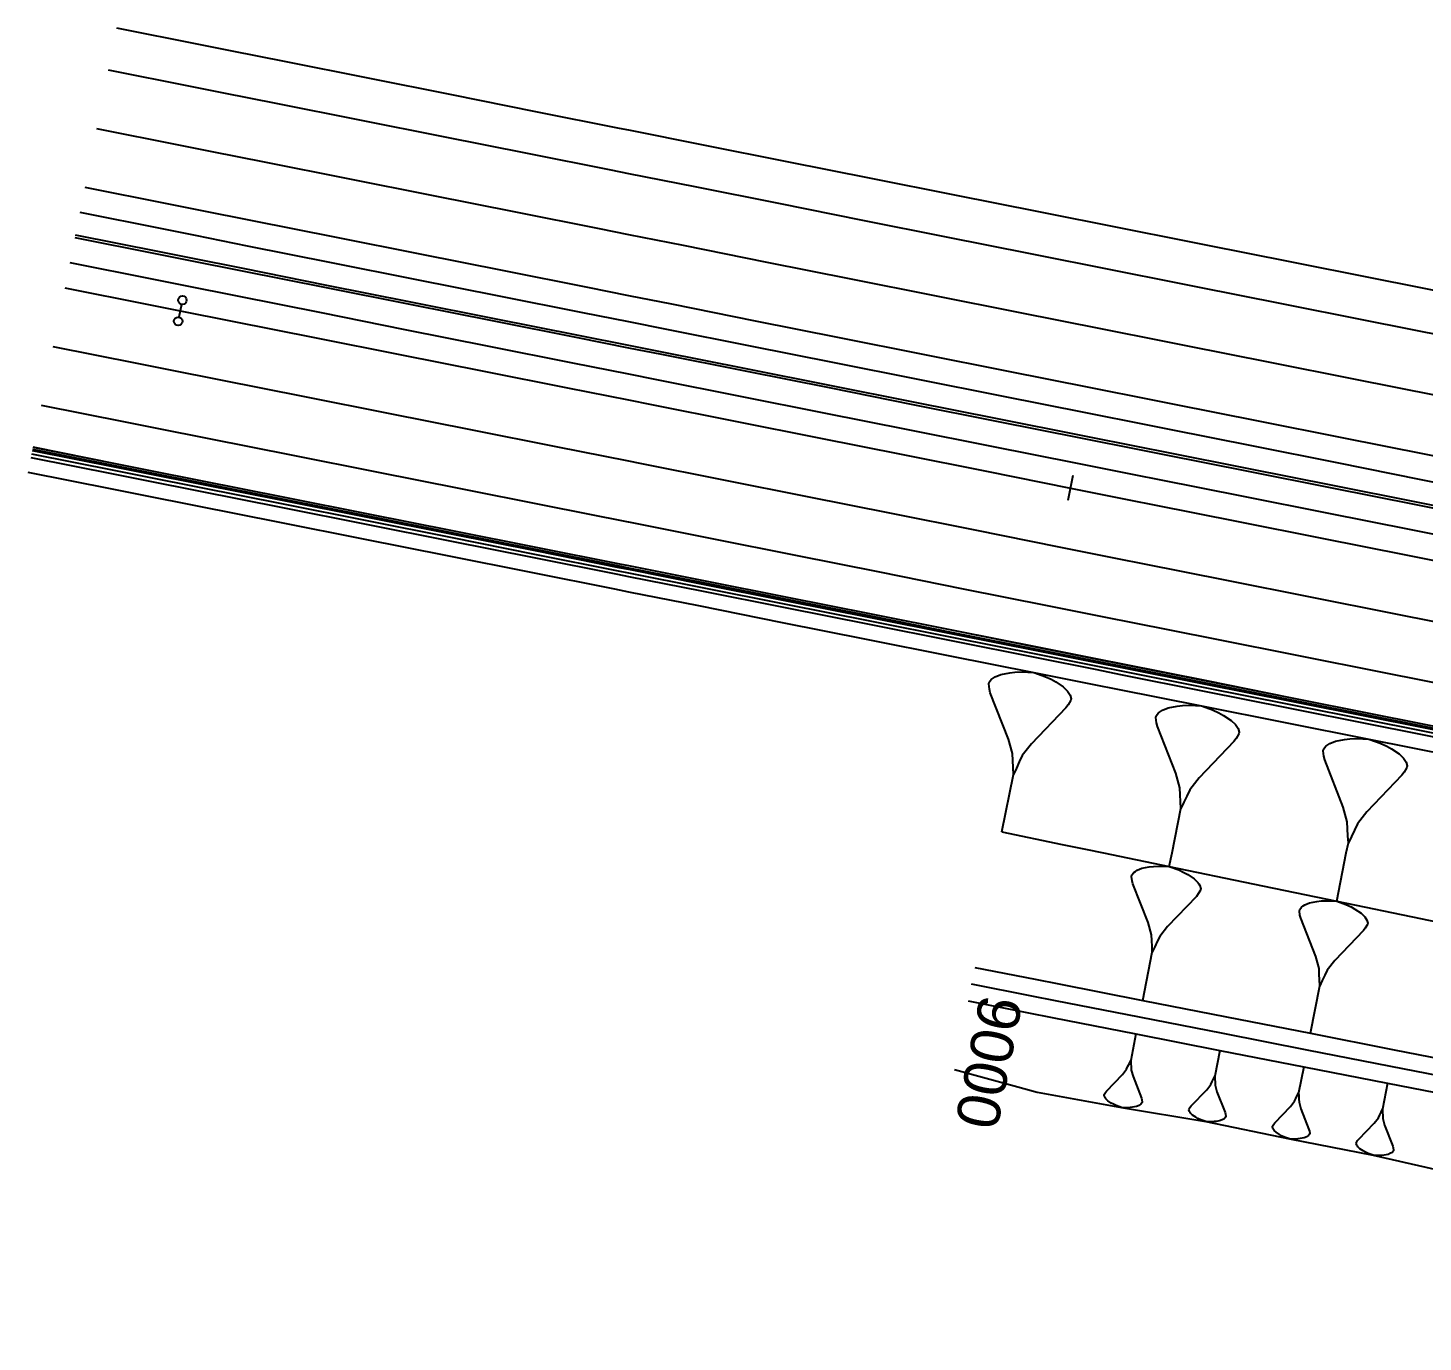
# Model space of a CAD drawing. Extents: x 389565 to 391267, y 804651 to 804848.
# Drawn here: x 389564.9 to 389646.5, y 804771.4 to 804848.3 of the extents above; entities that cross this region are included whole.
import ezdxf
from ezdxf.enums import TextEntityAlignment as Align

# ---------------------------------------------------------------- set-up
doc = ezdxf.new("R2010")
doc.units = 0
doc.layers.get('0').update_dxf_attribs({"linetype": 'CONTINUOUS'})
doc.styles.add('ARIAL', font='ARIAL.FON')

msp = doc.modelspace()

# ---------------------------------------------------------------- linework, layer by layer
at = {"color": 1}
msp.add_line((389573.8531, 804832.0958), (389573.7047, 804831.3507), dxfattribs=at)
at = {"color": 3}
msp.add_line((389626.0073, 804822.0881), (389625.7144, 804820.617), dxfattribs=at)
at = {"color": 7}
for p, q in [((389621.0775, 804809.8887), (389621.0967, 804809.985)), ((389621.0967, 804809.985), (389621.2312, 804810.1582)), ((389621.2312, 804810.1582), (389621.3466, 804810.2353)), ((389621.3466, 804810.2353), (389621.4619, 804810.3123)), ((389621.4619, 804810.3123), (389621.7889, 804810.4473)), ((389621.7889, 804810.4473), (389622.3083, 804810.5439)), ((389622.3083, 804810.5439), (389622.6161, 804810.5827)), ((389622.6161, 804810.5827), (389623.0201, 804810.6022)), ((389623.0201, 804810.6022), (389623.7127, 804810.5643)), ((389623.7127, 804810.5643), (389624.367, 804810.334)), ((389624.367, 804810.334), (389624.7327, 804810.1612)), ((389624.7327, 804810.1612), (389625.0022, 804810.0075)), ((389625.0022, 804810.0075), (389625.4449, 804809.7193)), ((389621.1163, 804809.581), (389621.0775, 804809.8887)), ((389621.1742, 804809.3694), (389621.1163, 804809.581)), ((389622.2346, 804806.6576), (389621.1742, 804809.3694)), ((389625.4449, 804809.7193), (389625.6952, 804809.4694)), ((389625.6952, 804809.4694), (389625.7723, 804809.354)), ((389625.7723, 804809.354), (389625.8493, 804809.2386)), ((389625.8493, 804809.2386), (389625.9072, 804809.0271)), ((389625.5999, 804808.4881), (389623.5815, 804806.3894)), ((389625.7344, 804808.6614), (389625.5999, 804808.4881)), ((389625.8881, 804808.9309), (389625.7344, 804808.6614)), ((389625.9072, 804809.0271), (389625.8881, 804808.9309)), ((389631.1341, 804808.2796), (389631.2504, 804808.3573)), ((389631.2504, 804808.3573), (389631.5801, 804808.4934)), ((389631.5801, 804808.4934), (389632.1039, 804808.5909)), ((389632.1039, 804808.5909), (389632.4143, 804808.6299)), ((389632.4143, 804808.6299), (389632.8217, 804808.6497)), ((389632.8217, 804808.6497), (389633.5202, 804808.6115)), ((389633.5202, 804808.6115), (389634.18, 804808.3792)), ((389634.18, 804808.3792), (389634.5488, 804808.2049)), ((389630.8628, 804807.9302), (389630.8821, 804808.0272)), ((389630.9018, 804807.6198), (389630.8628, 804807.9302)), ((389630.8821, 804808.0272), (389631.0178, 804808.2019)), ((389630.9602, 804807.4064), (389630.9018, 804807.6198)), ((389631.0178, 804808.2019), (389631.1341, 804808.2796)), ((389634.5488, 804808.2049), (389634.8205, 804808.0499)), ((389634.8205, 804808.0499), (389635.267, 804807.7593)), ((389635.267, 804807.7593), (389635.5194, 804807.5073)), ((389635.5194, 804807.5073), (389635.5971, 804807.3909)), ((389632.0296, 804804.6718), (389630.9602, 804807.4064)), ((389635.5589, 804806.6925), (389635.4232, 804806.5177)), ((389635.7139, 804806.9642), (389635.5589, 804806.6925)), ((389635.5971, 804807.3909), (389635.6748, 804807.2746)), ((389635.6748, 804807.2746), (389635.7332, 804807.0612)), ((389635.7332, 804807.0612), (389635.7139, 804806.9642)), ((389642.2133, 804806.6772), (389642.6238, 804806.6971)), ((389642.6238, 804806.6971), (389643.3276, 804806.6586)), ((389622.4662, 804805.8113), (389622.2346, 804806.6576)), ((389623.5815, 804806.3894), (389623.0434, 804805.6963)), ((389635.4232, 804806.5177), (389633.3879, 804804.4013)), ((389640.65, 804805.9721), (389640.6695, 804806.0699)), ((389640.6894, 804805.6594), (389640.65, 804805.9721)), ((389640.6695, 804806.0699), (389640.8062, 804806.2459)), ((389640.8062, 804806.2459), (389640.9234, 804806.3242)), ((389640.9234, 804806.3242), (389641.0406, 804806.4025)), ((389641.0406, 804806.4025), (389641.3728, 804806.5396)), ((389641.3728, 804806.5396), (389641.9006, 804806.6378)), ((389641.9006, 804806.6378), (389642.2133, 804806.6772)), ((389643.3276, 804806.6586), (389643.9925, 804806.4245)), ((389643.9925, 804806.4245), (389644.364, 804806.2489)), ((389644.364, 804806.2489), (389644.6379, 804806.0928)), ((389644.6379, 804806.0928), (389645.0877, 804805.7999)), ((389622.4857, 804805.4072), (389622.4662, 804805.8113)), ((389622.5053, 804805.0032), (389622.4857, 804805.4072)), ((389622.8706, 804805.3306), (389622.6978, 804804.9649)), ((389623.0434, 804805.6963), (389622.8706, 804805.3306)), ((389640.7482, 804805.4444), (389640.6894, 804805.6594)), ((389641.8257, 804802.6889), (389640.7482, 804805.4444)), ((389645.0877, 804805.7999), (389645.3421, 804805.546)), ((389645.3421, 804805.546), (389645.4204, 804805.4288)), ((389645.4204, 804805.4288), (389645.4987, 804805.3115)), ((389645.4987, 804805.3115), (389645.5575, 804805.0966)), ((389645.5575, 804805.0966), (389645.538, 804804.9988)), ((389621.8544, 804801.2318), (389622.5249, 804804.5992)), ((389622.5249, 804804.5992), (389622.5053, 804805.0032)), ((389622.6978, 804804.9649), (389622.5249, 804804.5992)), ((389632.2631, 804803.8183), (389632.0296, 804804.6718)), ((389633.3879, 804804.4013), (389632.8453, 804803.7024)), ((389645.2452, 804804.5489), (389643.1943, 804802.4164)), ((389645.3819, 804804.725), (389645.2452, 804804.5489)), ((389645.538, 804804.9988), (389645.3819, 804804.725)), ((389632.2829, 804803.4109), (389632.2631, 804803.8183)), ((389632.8453, 804803.7024), (389632.671, 804803.3336)), ((389632.3026, 804803.0035), (389632.2829, 804803.4109)), ((389632.3224, 804802.5961), (389632.3026, 804803.0035)), ((389632.4967, 804802.9649), (389632.3224, 804802.5961)), ((389632.671, 804803.3336), (389632.4967, 804802.9649)), ((389642.061, 804801.829), (389641.8257, 804802.6889)), ((389631.8054, 804800), (389632.3224, 804802.5961)), ((389642.0809, 804801.4185), (389642.061, 804801.829)), ((389643.1943, 804802.4164), (389642.6476, 804801.7122)), ((389642.1008, 804801.008), (389642.0809, 804801.4185)), ((389642.1207, 804800.5974), (389642.1008, 804801.008)), ((389642.2963, 804800.969), (389642.1207, 804800.5974)), ((389642.472, 804801.3406), (389642.2963, 804800.969)), ((389642.6476, 804801.7122), (389642.472, 804801.3406)), ((389642.0017, 804800), (389642.1207, 804800.5974)), ((389631.6462, 804799.2003), (389631.8054, 804800)), ((389641.4394, 804797.1758), (389642.0017, 804800)), ((389629.4364, 804798.6338), (389629.4525, 804798.7145)), ((389629.4689, 804798.3757), (389629.4364, 804798.6338)), ((389629.4525, 804798.7145), (389629.5653, 804798.8598)), ((389629.5653, 804798.8598), (389629.662, 804798.9244)), ((389629.662, 804798.9244), (389629.7588, 804798.989)), ((389629.7588, 804798.989), (389630.033, 804799.1022)), ((389630.033, 804799.1022), (389630.4685, 804799.1832)), ((389630.4685, 804799.1832), (389630.7266, 804799.2157)), ((389630.7266, 804799.2157), (389631.0654, 804799.2321)), ((389631.0654, 804799.2321), (389631.6462, 804799.2003)), ((389631.6462, 804799.2003), (389632.1949, 804799.0072)), ((389632.1949, 804799.0072), (389632.5015, 804798.8622)), ((389632.5015, 804798.8622), (389632.7275, 804798.7334)), ((389632.7275, 804798.7334), (389633.0988, 804798.4917)), ((389629.5175, 804798.1983), (389629.4689, 804798.3757)), ((389630.4067, 804795.9242), (389629.5175, 804798.1983)), ((389633.0988, 804798.4917), (389633.3087, 804798.2821)), ((389633.3087, 804798.2821), (389633.3733, 804798.1854)), ((389633.4704, 804797.8305), (389633.3415, 804797.6046)), ((389633.3733, 804798.1854), (389633.4379, 804798.0886)), ((389633.4379, 804798.0886), (389633.4864, 804797.9112)), ((389633.4864, 804797.9112), (389633.4704, 804797.8305)), ((389633.2287, 804797.4593), (389631.5362, 804795.6993)), ((389633.3415, 804797.6046), (389633.2287, 804797.4593)), ((389639.3847, 804796.8396), (389639.4802, 804796.9034)), ((389639.4802, 804796.9034), (389639.5758, 804796.9672)), ((389639.5758, 804796.9672), (389639.8465, 804797.0789)), ((389639.8465, 804797.0789), (389640.2765, 804797.1589)), ((389640.2765, 804797.1589), (389640.5314, 804797.191)), ((389640.5314, 804797.191), (389640.8659, 804797.2072)), ((389640.8659, 804797.2072), (389641.4394, 804797.1758)), ((389641.4394, 804797.1758), (389641.9812, 804796.9851)), ((389641.9812, 804796.9851), (389642.284, 804796.842)), ((389639.2575, 804796.6165), (389639.2733, 804796.6961)), ((389639.2895, 804796.3616), (389639.2575, 804796.6165)), ((389639.2733, 804796.6961), (389639.3847, 804796.8396)), ((389639.3375, 804796.1864), (389639.2895, 804796.3616)), ((389640.2155, 804793.941), (389639.3375, 804796.1864)), ((389642.284, 804796.842), (389642.5071, 804796.7148)), ((389642.5071, 804796.7148), (389642.8737, 804796.4761)), ((389642.8737, 804796.4761), (389643.0809, 804796.2692)), ((389643.0809, 804796.2692), (389643.1447, 804796.1737)), ((389643.1447, 804796.1737), (389643.2085, 804796.0782)), ((389643.2085, 804796.0782), (389643.2565, 804795.903)), ((389630.6009, 804795.2146), (389630.4067, 804795.9242)), ((389631.5362, 804795.6993), (389631.085, 804795.1182)), ((389643.002, 804795.4567), (389641.3308, 804793.719)), ((389643.1134, 804795.6002), (389643.002, 804795.4567)), ((389643.2406, 804795.8233), (389643.1134, 804795.6002)), ((389643.2565, 804795.903), (389643.2406, 804795.8233)), ((389630.6173, 804794.8758), (389630.6009, 804795.2146)), ((389630.6337, 804794.537), (389630.6173, 804794.8758)), ((389630.6502, 804794.1982), (389630.6337, 804794.537)), ((389630.7951, 804794.5049), (389630.6502, 804794.1982)), ((389630.94, 804794.8115), (389630.7951, 804794.5049)), ((389631.085, 804795.1182), (389630.94, 804794.8115)), ((389630.0879, 804791.3744), (389630.6502, 804794.1982)), ((389640.4073, 804793.2403), (389640.2155, 804793.941)), ((389641.3308, 804793.719), (389640.8852, 804793.1451)), ((389640.4235, 804792.9058), (389640.4073, 804793.2403)), ((389640.4397, 804792.5712), (389640.4235, 804792.9058)), ((389640.7421, 804792.8423), (389640.599, 804792.5395)), ((389640.8852, 804793.1451), (389640.7421, 804792.8423)), ((389639.9007, 804789.4485), (389640.4559, 804792.2367)), ((389640.4559, 804792.2367), (389640.4397, 804792.5712)), ((389640.599, 804792.5395), (389640.4559, 804792.2367)), ((389629.6973, 804789.4129), (389629.3884, 804787.8616)), ((389634.6035, 804788.4491), (389634.3046, 804786.948)), ((389628.9016, 804787.0369), (389629.1495, 804787.3562)), ((389629.1495, 804787.3562), (389629.2291, 804787.5246)), ((389629.2291, 804787.5246), (389629.3088, 804787.6931)), ((389629.3088, 804787.6931), (389629.3884, 804787.8616)), ((389629.3884, 804787.8616), (389629.3974, 804787.6755)), ((389629.3974, 804787.6755), (389629.4064, 804787.4893)), ((389629.4064, 804787.4893), (389629.4154, 804787.3032)), ((389629.4154, 804787.3032), (389629.5221, 804786.9133)), ((389639.5101, 804787.487), (389639.2078, 804785.9688)), ((389627.9717, 804786.07), (389628.9016, 804787.0369)), ((389629.5221, 804786.9133), (389630.0107, 804785.664)), ((389633.8336, 804786.15), (389634.0735, 804786.4589)), ((389634.0735, 804786.4589), (389634.1505, 804786.622)), ((389634.1505, 804786.622), (389634.2276, 804786.785)), ((389634.2276, 804786.785), (389634.3046, 804786.948)), ((389634.3046, 804786.948), (389634.3134, 804786.7679)), ((389634.3134, 804786.7679), (389634.3221, 804786.5878)), ((389634.3221, 804786.5878), (389634.3308, 804786.4077)), ((389634.3308, 804786.4077), (389634.434, 804786.0304)), ((389644.4171, 804786.5267), (389644.1145, 804785.0072)), ((389627.8301, 804785.8217), (389627.839, 804785.866)), ((389627.8568, 804785.7242), (389627.8301, 804785.8217)), ((389627.839, 804785.866), (389627.9098, 804785.9901)), ((389627.8923, 804785.671), (389627.8568, 804785.7242)), ((389627.9278, 804785.6179), (389627.8923, 804785.671)), ((389627.9098, 804785.9901), (389627.9717, 804786.07)), ((389628.0431, 804785.5028), (389627.9278, 804785.6179)), ((389628.2471, 804785.37), (389628.0431, 804785.5028)), ((389630.0107, 804785.664), (389630.0374, 804785.5665)), ((389630.0374, 804785.5665), (389630.0552, 804785.4247)), ((389632.9339, 804785.2144), (389633.8336, 804786.15)), ((389634.434, 804786.0304), (389634.9068, 804784.8216)), ((389638.7314, 804785.1617), (389638.974, 804785.4742)), ((389638.974, 804785.4742), (389639.052, 804785.639)), ((389639.052, 804785.639), (389639.1299, 804785.8039)), ((389639.1299, 804785.8039), (389639.2078, 804785.9688)), ((389639.2078, 804785.9688), (389639.2166, 804785.7866)), ((389639.2166, 804785.7866), (389639.2255, 804785.6045)), ((389639.2255, 804785.6045), (389639.2343, 804785.4223)), ((389628.3712, 804785.2992), (389628.2471, 804785.37)), ((389628.5397, 804785.2195), (389628.3712, 804785.2992)), ((389628.8412, 804785.1134), (389628.5397, 804785.2195)), ((389629.1603, 804785.096), (389628.8412, 804785.1134)), ((389629.3464, 804785.105), (389629.1603, 804785.096)), ((389629.4882, 804785.1228), (389629.3464, 804785.105)), ((389629.7275, 804785.1674), (389629.4882, 804785.1228)), ((389629.8781, 804785.2295), (389629.7275, 804785.1674)), ((389629.9312, 804785.265), (389629.8781, 804785.2295)), ((389629.9844, 804785.3005), (389629.9312, 804785.265)), ((389630.0464, 804785.3804), (389629.9844, 804785.3005)), ((389630.0552, 804785.4247), (389630.0464, 804785.3804)), ((389632.7969, 804784.9742), (389632.8054, 804785.0171)), ((389632.8227, 804784.8798), (389632.7969, 804784.9742)), ((389632.8054, 804785.0171), (389632.8739, 804785.1372)), ((389632.857, 804784.8284), (389632.8227, 804784.8798)), ((389632.8914, 804784.777), (389632.857, 804784.8284)), ((389632.8739, 804785.1372), (389632.9339, 804785.2144)), ((389633.003, 804784.6656), (389632.8914, 804784.777)), ((389633.2003, 804784.5371), (389633.003, 804784.6656)), ((389634.9068, 804784.8216), (389634.9326, 804784.7273)), ((389634.9326, 804784.7273), (389634.9498, 804784.59)), ((389637.8214, 804784.2154), (389638.7314, 804785.1617)), ((389639.2343, 804785.4223), (389639.3387, 804785.0408)), ((389639.3387, 804785.0408), (389639.8168, 804783.8181)), ((389643.8805, 804784.5121), (389643.9585, 804784.6772)), ((389643.9585, 804784.6772), (389644.0365, 804784.8422)), ((389644.0365, 804784.8422), (389644.1145, 804785.0072)), ((389644.1145, 804785.0072), (389644.1233, 804784.8249)), ((389644.1233, 804784.8249), (389644.1322, 804784.6426)), ((389644.1322, 804784.6426), (389644.141, 804784.4603)), ((389633.3204, 804784.4686), (389633.2003, 804784.5371)), ((389633.4835, 804784.3916), (389633.3204, 804784.4686)), ((389633.7751, 804784.2889), (389633.4835, 804784.3916)), ((389634.0839, 804784.272), (389633.7751, 804784.2889)), ((389634.264, 804784.2807), (389634.0839, 804784.272)), ((389634.4012, 804784.298), (389634.264, 804784.2807)), ((389634.6327, 804784.3411), (389634.4012, 804784.298)), ((389634.7785, 804784.4012), (389634.6327, 804784.3411)), ((389634.8299, 804784.4356), (389634.7785, 804784.4012)), ((389634.8813, 804784.4699), (389634.8299, 804784.4356)), ((389634.9413, 804784.5472), (389634.8813, 804784.4699)), ((389634.9498, 804784.59), (389634.9413, 804784.5472)), ((389637.6828, 804783.9725), (389637.6915, 804784.0158)), ((389637.7089, 804783.8771), (389637.6828, 804783.9725)), ((389637.6915, 804784.0158), (389637.7608, 804784.1373)), ((389637.7437, 804783.825), (389637.7089, 804783.8771)), ((389637.7608, 804784.1373), (389637.8214, 804784.2154)), ((389642.7269, 804783.2524), (389643.6377, 804784.1994)), ((389643.6377, 804784.1994), (389643.8805, 804784.5121)), ((389644.141, 804784.4603), (389644.2455, 804784.0784)), ((389644.2455, 804784.0784), (389644.724, 804782.8547)), ((389637.7784, 804783.773), (389637.7437, 804783.825)), ((389637.8913, 804783.6604), (389637.7784, 804783.773)), ((389638.0909, 804783.5304), (389637.8913, 804783.6604)), ((389638.2124, 804783.4611), (389638.0909, 804783.5304)), ((389638.3773, 804783.3832), (389638.2124, 804783.4611)), ((389638.6723, 804783.2794), (389638.3773, 804783.3832)), ((389638.9846, 804783.2623), (389638.6723, 804783.2794)), ((389639.1667, 804783.2711), (389638.9846, 804783.2623)), ((389639.3055, 804783.2886), (389639.1667, 804783.2711)), ((389639.5397, 804783.3321), (389639.3055, 804783.2886)), ((389639.6871, 804783.393), (389639.5397, 804783.3321)), ((389639.7391, 804783.4277), (389639.6871, 804783.393)), ((389639.7911, 804783.4625), (389639.7391, 804783.4277)), ((389639.8517, 804783.5406), (389639.7911, 804783.4625)), ((389639.8168, 804783.8181), (389639.8429, 804783.7227)), ((389639.8429, 804783.7227), (389639.8604, 804783.584)), ((389639.8604, 804783.584), (389639.8517, 804783.5406)), ((389642.5882, 804783.0092), (389642.5969, 804783.0526)), ((389642.6144, 804782.9137), (389642.5882, 804783.0092)), ((389642.5969, 804783.0526), (389642.6662, 804783.1742)), ((389642.6662, 804783.1742), (389642.7269, 804783.2524)), ((389642.6491, 804782.8616), (389642.6144, 804782.9137)), ((389642.6839, 804782.8096), (389642.6491, 804782.8616)), ((389642.7969, 804782.6968), (389642.6839, 804782.8096)), ((389642.9966, 804782.5667), (389642.7969, 804782.6968)), ((389643.1182, 804782.4974), (389642.9966, 804782.5667)), ((389643.2833, 804782.4194), (389643.1182, 804782.4974)), ((389643.5785, 804782.3155), (389643.2833, 804782.4194)), ((389643.8911, 804782.2984), (389643.5785, 804782.3155)), ((389644.0734, 804782.3072), (389643.8911, 804782.2984)), ((389644.2123, 804782.3247), (389644.0734, 804782.3072)), ((389644.4466, 804782.3683), (389644.2123, 804782.3247)), ((389644.5942, 804782.4292), (389644.4466, 804782.3683)), ((389644.6462, 804782.464), (389644.5942, 804782.4292)), ((389644.6983, 804782.4987), (389644.6462, 804782.464)), ((389644.759, 804782.5769), (389644.6983, 804782.4987)), ((389644.724, 804782.8547), (389644.7501, 804782.7592)), ((389644.7501, 804782.7592), (389644.7676, 804782.6203)), ((389644.7676, 804782.6203), (389644.759, 804782.5769))]:
    msp.add_line(p, q, dxfattribs=at)
at = {"color": 2, "linetype": 'CONTINUOUS'}
for points in [[(389570.0486, 804848.2715), (389574.9483, 804847.2948), (389576.8058, 804846.9248), (389579.8506, 804846.3185), (389584.7543, 804845.3421), (389589.658, 804844.3656), (389594.5617, 804843.3892), (389599.4655, 804842.4128), (389600, 804842.3063)], [(389600, 804842.3063), (389604.3692, 804841.4363), (389609.2729, 804840.4599), (389614.1767, 804839.4834), (389619.0804, 804838.507), (389623.9841, 804837.5305), (389628.8878, 804836.5541), (389632.4115, 804835.8525), (389633.7916, 804835.5777), (389638.6953, 804834.6012), (389643.599, 804833.6248), (389648.5028, 804832.6483), (389653.4065, 804831.6719), (389658.3102, 804830.6954), (389663.2139, 804829.719), (389668.1177, 804828.7426), (389673.0214, 804827.7661), (389677.9251, 804826.7897), (389682.8289, 804825.8132), (389687.7326, 804824.8368), (389692.6363, 804823.8603), (389697.54, 804822.8839), (389700, 804822.3941)], [(389567.8967, 804837.4841), (389572.7991, 804836.5068), (389574.6577, 804836.1366), (389577.7024, 804835.5303), (389582.6061, 804834.5539), (389587.5098, 804833.5774), (389592.4136, 804832.601), (389597.3173, 804831.6246), (389600, 804831.0904)], [(389567.3098, 804834.542), (389572.2129, 804833.5646), (389574.0718, 804833.1944), (389577.1165, 804832.5881), (389582.0202, 804831.6116), (389586.924, 804830.6352), (389591.8277, 804829.6588), (389596.7314, 804828.6823), (389600, 804828.0315)], [(389600, 804831.0904), (389602.221, 804830.6481), (389607.1248, 804829.6717), (389612.0285, 804828.6952), (389616.9322, 804827.7188), (389621.8359, 804826.7423), (389626.7397, 804825.7659), (389630.2633, 804825.0643), (389631.6434, 804824.7895), (389636.5471, 804823.813), (389641.4509, 804822.8366), (389646.3546, 804821.8601), (389651.2583, 804820.8837), (389656.162, 804819.9072), (389661.0658, 804818.9308), (389665.9695, 804817.9544), (389670.8732, 804816.9779), (389675.777, 804816.0015), (389680.6807, 804815.025), (389685.5844, 804814.0486), (389690.4881, 804813.0721), (389695.3919, 804812.0957), (389700, 804811.1781)], [(389600, 804828.0315), (389601.6352, 804827.7059), (389606.5389, 804826.7294), (389611.4426, 804825.753), (389616.3463, 804824.7765), (389621.2501, 804823.8001), (389626.1538, 804822.8237), (389629.6774, 804822.122), (389631.0575, 804821.8472), (389635.9613, 804820.8708), (389640.865, 804819.8943), (389645.7687, 804818.9179), (389650.6724, 804817.9414), (389655.5762, 804816.965), (389660.4799, 804815.9886), (389665.3836, 804815.0121), (389670.2874, 804814.0357), (389675.1911, 804813.0592), (389680.0948, 804812.0828), (389684.9986, 804811.1063), (389689.9023, 804810.1299), (389694.806, 804809.1535), (389699.7097, 804808.177), (389700, 804808.1192)], [(389565.1579, 804823.7546), (389570.0637, 804822.7766), (389571.9236, 804822.4062), (389574.9683, 804821.7999), (389579.8721, 804820.8234), (389584.7758, 804819.847), (389589.6795, 804818.8706), (389594.5833, 804817.8941), (389599.487, 804816.9177), (389600, 804816.8155)], [(389600, 804816.8155), (389604.3907, 804815.9412), (389609.2944, 804814.9648), (389614.1982, 804813.9883), (389619.1019, 804813.0119), (389624.0056, 804812.0355), (389627.5293, 804811.3338), (389628.9094, 804811.059), (389633.8131, 804810.0826), (389638.7168, 804809.1061), (389643.6205, 804808.1297), (389648.5243, 804807.1532), (389653.428, 804806.1768), (389658.3317, 804805.2004), (389663.2355, 804804.2239), (389668.1392, 804803.2475), (389673.0429, 804802.271), (389677.9466, 804801.2946), (389682.8504, 804800.3181), (389684.4481, 804800)]]:
    msp.add_lwpolyline(points, dxfattribs=at)
at = {"color": 7, "linetype": 'CONTINUOUS'}
for points in [[(389569.5595, 804845.8198), (389574.4598, 804844.843), (389576.3176, 804844.4729), (389579.3623, 804843.8667), (389584.2661, 804842.8902), (389589.1698, 804841.9138), (389594.0735, 804840.9373), (389598.9772, 804839.9609), (389600, 804839.7572)], [(389568.8748, 804842.3875), (389573.776, 804841.4104), (389575.6341, 804841.0403), (389578.6788, 804840.4341), (389583.5825, 804839.4576), (389588.4863, 804838.4812), (389593.39, 804837.5047), (389598.2937, 804836.5283), (389600, 804836.1885)], [(389600, 804839.7572), (389603.881, 804838.9845), (389608.7847, 804838.008), (389613.6884, 804837.0316), (389618.5922, 804836.0551), (389623.4959, 804835.0787), (389628.3996, 804834.1022), (389631.9233, 804833.4006), (389633.3034, 804833.1258), (389638.2071, 804832.1494), (389643.1108, 804831.1729), (389648.0145, 804830.1965), (389652.9183, 804829.22), (389657.822, 804828.2436), (389662.7257, 804827.2671), (389667.6295, 804826.2907), (389672.5332, 804825.3143), (389677.4369, 804824.3378), (389682.3406, 804823.3614), (389687.2444, 804822.3849), (389692.1481, 804821.4085), (389697.0518, 804820.432), (389700, 804819.845)], [(389568.1901, 804838.9551), (389573.0922, 804837.9779), (389574.9506, 804837.6077), (389577.9953, 804837.0014), (389582.899, 804836.025), (389587.8028, 804835.0486), (389592.7065, 804834.0721), (389597.6102, 804833.0957), (389600, 804832.6198)], [(389600, 804836.1885), (389603.1975, 804835.5518), (389608.1012, 804834.5754), (389613.0049, 804833.599), (389617.9087, 804832.6225), (389622.8124, 804831.6461), (389627.7161, 804830.6696), (389631.2397, 804829.968), (389632.6198, 804829.6932), (389637.5236, 804828.7167), (389642.4273, 804827.7403), (389647.331, 804826.7639), (389652.2348, 804825.7874), (389657.1385, 804824.811), (389662.0422, 804823.8345), (389666.9459, 804822.8581), (389671.8497, 804821.8816), (389676.7534, 804820.9052), (389681.6571, 804819.9288), (389686.5609, 804818.9523), (389691.4646, 804817.9759), (389696.3683, 804816.9994), (389700, 804816.2763)], [(389567.0164, 804833.071), (389571.9199, 804832.0935), (389573.7789, 804831.7232), (389576.8236, 804831.117), (389581.7273, 804830.1405), (389586.631, 804829.1641), (389591.5348, 804828.1876), (389596.4385, 804827.2112), (389600, 804826.502)], [(389600, 804832.6198), (389602.514, 804832.1192), (389607.4177, 804831.1428), (389612.3214, 804830.1663), (389617.2251, 804829.1899), (389622.1289, 804828.2135), (389627.0326, 804827.237), (389630.5562, 804826.5354), (389631.9363, 804826.2606), (389636.8401, 804825.2841), (389641.7438, 804824.3077), (389646.6475, 804823.3312), (389651.5512, 804822.3548), (389656.455, 804821.3784), (389661.3587, 804820.4019), (389666.2624, 804819.4255), (389671.1662, 804818.449), (389676.0699, 804817.4726), (389680.9736, 804816.4961), (389685.8773, 804815.5197), (389690.7811, 804814.5433), (389695.6848, 804813.5668), (389700, 804812.7076)], [(389566.3317, 804829.6386), (389571.236, 804828.661), (389573.0954, 804828.2906), (389576.1401, 804827.6844), (389581.0438, 804826.7079), (389585.9475, 804825.7315), (389590.8513, 804824.755), (389595.755, 804823.7786), (389600, 804822.9333)], [(389600, 804826.502), (389601.3422, 804826.2348), (389606.246, 804825.2583), (389611.1497, 804824.2819), (389616.0534, 804823.3054), (389620.9571, 804822.329), (389625.8609, 804821.3525), (389629.3845, 804820.6509), (389630.7646, 804820.3761), (389635.6683, 804819.3997), (389640.5721, 804818.4232), (389645.4758, 804817.4468), (389650.3795, 804816.4703), (389655.2832, 804815.4939), (389660.187, 804814.5174), (389665.0907, 804813.541), (389669.9944, 804812.5646), (389674.8982, 804811.5881), (389679.8019, 804810.6117), (389684.7056, 804809.6352), (389689.6093, 804808.6588), (389694.5131, 804807.6823), (389699.4168, 804806.7059), (389700, 804806.5898)], [(389565.647, 804826.2063), (389570.5522, 804825.2284), (389572.4119, 804824.858), (389575.4566, 804824.2518), (389580.3603, 804823.2753), (389585.264, 804822.2989), (389590.1677, 804821.3224), (389595.0715, 804820.346), (389599.9752, 804819.3695), (389600, 804819.3646)], [(389565.0777, 804823.3525), (389569.9836, 804822.3745), (389571.8436, 804822.0041), (389574.8883, 804821.3978), (389579.792, 804820.4213), (389584.6957, 804819.4449), (389589.5995, 804818.4685), (389594.5032, 804817.492), (389599.4069, 804816.5156), (389600, 804816.3975)], [(389565.1168, 804823.5486), (389570.0227, 804822.5706), (389571.8826, 804822.2002), (389574.9273, 804821.5939), (389579.8311, 804820.6175), (389584.7348, 804819.641), (389589.6385, 804818.6646), (389594.5422, 804817.6882), (389599.446, 804816.7117), (389600, 804816.6014)], [(389600, 804822.9333), (389600.6587, 804822.8021), (389605.5624, 804821.8257), (389610.4662, 804820.8493), (389615.3699, 804819.8728), (389620.2736, 804818.8964), (389625.1774, 804817.9199), (389628.701, 804817.2183), (389630.0811, 804816.9435), (389634.9848, 804815.967), (389639.8885, 804814.9906), (389644.7923, 804814.0142), (389649.696, 804813.0377), (389654.5997, 804812.0613), (389659.5035, 804811.0848), (389664.4072, 804810.1084), (389669.3109, 804809.1319), (389674.2146, 804808.1555), (389679.1184, 804807.1791), (389684.0221, 804806.2026), (389688.9258, 804805.2262), (389693.8296, 804804.2497), (389698.7333, 804803.2733), (389700, 804803.0211)], [(389600, 804819.3646), (389604.8789, 804818.3931), (389609.7827, 804817.4167), (389614.6864, 804816.4402), (389619.5901, 804815.4638), (389624.4938, 804814.4873), (389628.0175, 804813.7857), (389629.3976, 804813.5109), (389634.3013, 804812.5344), (389639.205, 804811.558), (389644.1088, 804810.5815), (389649.0125, 804809.6051), (389653.9162, 804808.6287), (389658.82, 804807.6522), (389663.7237, 804806.6758), (389668.6274, 804805.6993), (389673.5311, 804804.7229), (389678.4349, 804803.7464), (389683.3386, 804802.77), (389688.2423, 804801.7936), (389693.1461, 804800.8171), (389697.2497, 804800)], [(389600, 804816.6014), (389604.3497, 804815.7353), (389609.2534, 804814.7588), (389614.1572, 804813.7824), (389619.0609, 804812.8059), (389623.9646, 804811.8295), (389627.4883, 804811.1279), (389628.8683, 804810.8531), (389633.7721, 804809.8766), (389638.6758, 804808.9002), (389643.5795, 804807.9237), (389648.4833, 804806.9473), (389653.387, 804805.9708), (389658.2907, 804804.9944), (389663.1944, 804804.018), (389668.0982, 804803.0415), (389673.0019, 804802.0651), (389677.9056, 804801.0886), (389682.8094, 804800.1122), (389683.3728, 804800)], [(389600, 804816.3975), (389604.3106, 804815.5391), (389609.2144, 804814.5627), (389614.1181, 804813.5862), (389619.0218, 804812.6098), (389623.9256, 804811.6334), (389627.4492, 804810.9317), (389628.8293, 804810.6569), (389633.733, 804809.6805), (389638.6367, 804808.704), (389643.5405, 804807.7276), (389648.4442, 804806.7511), (389653.3479, 804805.7747), (389658.2517, 804804.7983), (389663.1554, 804803.8218), (389668.0591, 804802.8454), (389672.9628, 804801.8689), (389677.8666, 804800.8925), (389682.3486, 804800)], [(389621.8544, 804801.2318), (389625.3722, 804800.5011), (389626.7501, 804800.2152), (389627.7883, 804800)], [(389627.7883, 804800), (389631.6462, 804799.2003), (389636.5426, 804798.1872), (389641.4394, 804797.1758), (389646.3365, 804796.1663), (389651.234, 804795.1584), (389656.1318, 804794.1524), (389661.03, 804793.1481), (389665.9285, 804792.1456), (389670.8274, 804791.1448), (389675.7267, 804790.1458), (389680.6263, 804789.1486), (389685.5262, 804788.1531), (389690.4265, 804787.1594), (389695.3271, 804786.1675), (389700, 804785.2234)], [(389620.2765, 804793.3074), (389623.8014, 804792.6121), (389625.182, 804792.34), (389630.0879, 804791.3744), (389634.9941, 804790.4106), (389639.9007, 804789.4485), (389644.8076, 804788.4882), (389649.7149, 804787.5297), (389654.6226, 804786.5729), (389659.5306, 804785.6179), (389664.4389, 804784.6646), (389669.3476, 804783.7131), (389674.2567, 804782.7634), (389679.1661, 804781.8154), (389684.0758, 804780.8692), (389688.9859, 804779.9248), (389693.8964, 804778.9822), (389698.8072, 804778.0413), (389700, 804777.8132)], [(389700, 804776.7951), (389698.6119, 804777.0605), (389693.7011, 804778.0014), (389688.7906, 804778.9441), (389683.8805, 804779.8885), (389678.9708, 804780.8347), (389674.0614, 804781.7826), (389669.1523, 804782.7324), (389664.2436, 804783.6839), (389659.3353, 804784.6371), (389654.4273, 804785.5921), (389649.5196, 804786.5489), (389644.6124, 804787.5075), (389639.7054, 804788.4678), (389634.7988, 804789.4299), (389629.8926, 804790.3937), (389624.9867, 804791.3593), (389623.6061, 804791.6314), (389620.0812, 804792.3267)], [(389619.0866, 804787.3322), (389622.5599, 804786.3776), (389623.9203, 804786.0039), (389628.8412, 804785.1134), (389633.7751, 804784.2889), (389638.6723, 804783.2794), (389643.5785, 804782.3155), (389648.4568, 804781.2112), (389653.3572, 804780.2181), (389658.2483, 804779.1783), (389663.1375, 804778.129), (389668.0379, 804777.1358), (389672.9607, 804776.2552), (389677.8828, 804775.371), (389682.8001, 804774.4623), (389687.7298, 804773.6163), (389692.6609, 804772.7773), (389697.5675, 804771.8153), (389700, 804771.3842)]]:
    msp.add_lwpolyline(points, dxfattribs=at)
at = {"color": 1, "linetype": 'CONTINUOUS'}
for points in [[(389567.6326, 804836.1602), (389572.5353, 804835.1828), (389574.394, 804834.8126), (389577.4387, 804834.2063), (389582.3425, 804833.2299), (389587.2462, 804832.2534), (389592.1499, 804831.277), (389597.0537, 804830.3005), (389600, 804829.7139)], [(389567.6032, 804836.0131), (389572.506, 804835.0357), (389574.3647, 804834.6655), (389577.4094, 804834.0592), (389582.3132, 804833.0828), (389587.2169, 804832.1063), (389592.1206, 804831.1299), (389597.0244, 804830.1534), (389600, 804829.5609)], [(389600, 804829.7139), (389601.9574, 804829.3241), (389606.8611, 804828.3477), (389611.7648, 804827.3712), (389616.6686, 804826.3948), (389621.5723, 804825.4183), (389626.476, 804824.4419), (389629.9997, 804823.7403), (389631.3798, 804823.4654), (389636.2835, 804822.489), (389641.1872, 804821.5126), (389646.0909, 804820.5361), (389650.9947, 804819.5597), (389655.8984, 804818.5832), (389660.8021, 804817.6068), (389665.7059, 804816.6303), (389670.6096, 804815.6539), (389675.5133, 804814.6775), (389680.417, 804813.701), (389685.3208, 804812.7246), (389690.2245, 804811.7481), (389695.1282, 804810.7717), (389700, 804809.8016)], [(389600, 804829.5609), (389601.9281, 804829.177), (389606.8318, 804828.2006), (389611.7355, 804827.2241), (389616.6393, 804826.2477), (389621.543, 804825.2712), (389626.4467, 804824.2948), (389629.9704, 804823.5931), (389631.3505, 804823.3183), (389636.2542, 804822.3419), (389641.1579, 804821.3655), (389646.0617, 804820.389), (389650.9654, 804819.4126), (389655.8691, 804818.4361), (389660.7728, 804817.4597), (389665.6766, 804816.4832), (389670.5803, 804815.5068), (389675.484, 804814.5303), (389680.3878, 804813.5539), (389685.2915, 804812.5775), (389690.1952, 804811.601), (389695.0989, 804810.6246), (389700, 804809.6487)], [(389565.0366, 804823.1466), (389569.9426, 804822.1685), (389571.8025, 804821.7981), (389574.8473, 804821.1918), (389579.751, 804820.2154), (389584.6547, 804819.2389), (389589.5584, 804818.2625), (389594.4622, 804817.2861), (389599.3659, 804816.3096), (389600, 804816.1833)], [(389565.1334, 804823.632), (389570.0393, 804822.654), (389571.8992, 804822.2836), (389574.9439, 804821.6773), (389579.8477, 804820.7009), (389584.7514, 804819.7244), (389589.6551, 804818.748), (389594.5588, 804817.7715), (389599.4626, 804816.7951), (389600, 804816.6881)], [(389565.1569, 804823.7497), (389570.0628, 804822.7717), (389571.9227, 804822.4013), (389574.9674, 804821.795), (389579.8711, 804820.8185), (389584.7748, 804819.8421), (389589.6785, 804818.8657), (389594.5823, 804817.8892), (389599.486, 804816.9128), (389600, 804816.8104)], [(389564.8645, 804822.2836), (389569.7707, 804821.3055), (389571.6307, 804820.935), (389574.6754, 804820.3288), (389579.5791, 804819.3523), (389584.4829, 804818.3759), (389589.3866, 804817.3994), (389594.2903, 804816.423), (389599.194, 804815.4466), (389600, 804815.2861)], [(389600, 804816.8104), (389604.3897, 804815.9363), (389609.2935, 804814.9599), (389614.1972, 804813.9834), (389619.1009, 804813.007), (389624.0047, 804812.0306), (389627.5283, 804811.3289), (389628.9084, 804811.0541), (389633.8121, 804810.0777), (389638.7158, 804809.1012), (389643.6196, 804808.1248), (389648.5233, 804807.1483), (389653.427, 804806.1719), (389658.3308, 804805.1955), (389663.2345, 804804.219), (389668.1382, 804803.2426), (389673.0419, 804802.2661), (389677.9457, 804801.2897), (389682.8494, 804800.3132), (389684.4225, 804800)], [(389600, 804816.6881), (389604.3663, 804815.8186), (389609.27, 804814.8422), (389614.1738, 804813.8657), (389619.0775, 804812.8893), (389623.9812, 804811.9129), (389627.5049, 804811.2112), (389628.8849, 804810.9364), (389633.7887, 804809.96), (389638.6924, 804808.9835), (389643.5961, 804808.0071), (389648.4999, 804807.0306), (389653.4036, 804806.0542), (389658.3073, 804805.0778), (389663.211, 804804.1013), (389668.1148, 804803.1249), (389673.0185, 804802.1484), (389677.9222, 804801.172), (389682.826, 804800.1955), (389683.808, 804800)], [(389600, 804816.1833), (389604.2696, 804815.3332), (389609.1734, 804814.3567), (389614.0771, 804813.3803), (389618.9808, 804812.4038), (389623.8845, 804811.4274), (389627.4082, 804810.7258), (389628.7883, 804810.451), (389633.692, 804809.4745), (389638.5957, 804808.4981), (389643.4995, 804807.5216), (389648.4032, 804806.5452), (389653.3069, 804805.5687), (389658.2107, 804804.5923), (389663.1144, 804803.6159), (389668.0181, 804802.6394), (389672.9218, 804801.663), (389677.8256, 804800.6865), (389681.2733, 804800)], [(389600, 804815.2861), (389604.0978, 804814.4701), (389609.0015, 804813.4937), (389613.9052, 804812.5172), (389618.809, 804811.5408), (389623.7127, 804810.5643), (389627.2363, 804809.8627), (389628.6164, 804809.5879), (389633.5202, 804808.6115), (389638.4239, 804807.635), (389643.3276, 804806.6586), (389648.2313, 804805.6821), (389653.1351, 804804.7057), (389658.0388, 804803.7292), (389662.9425, 804802.7528), (389667.8463, 804801.7764), (389672.75, 804800.7999), (389676.7672, 804800)], [(389619.8859, 804791.3459), (389623.4108, 804790.6506), (389624.7914, 804790.3786), (389629.6973, 804789.4129), (389634.6035, 804788.4491), (389639.5101, 804787.487), (389644.4171, 804786.5267), (389649.3244, 804785.5682), (389654.232, 804784.6114), (389659.14, 804783.6564), (389664.0483, 804782.7031), (389668.957, 804781.7516), (389673.8661, 804780.8019), (389678.7755, 804779.8539), (389683.6852, 804778.9078), (389688.5954, 804777.9633), (389693.5058, 804777.0207), (389698.4166, 804776.0798), (389700, 804775.777)]]:
    msp.add_lwpolyline(points, dxfattribs=at)
at = {"color": 3, "linetype": 'CONTINUOUS'}
for points in [[(389567.0164, 804833.071), (389571.9199, 804832.0935), (389573.7789, 804831.7232), (389576.8236, 804831.117), (389581.7273, 804830.1405), (389586.631, 804829.1641), (389591.5348, 804828.1876), (389596.4385, 804827.2112), (389600, 804826.502)], [(389600, 804826.502), (389601.3422, 804826.2348), (389606.246, 804825.2583), (389611.1497, 804824.2819), (389616.0534, 804823.3054), (389620.9571, 804822.329), (389625.8609, 804821.3525), (389629.3845, 804820.6509), (389630.7646, 804820.3761), (389635.6683, 804819.3997), (389640.5721, 804818.4232), (389645.4758, 804817.4468), (389650.3795, 804816.4703), (389655.2832, 804815.4939), (389660.187, 804814.5174), (389665.0907, 804813.541), (389669.9944, 804812.5646), (389674.8982, 804811.5881), (389679.8019, 804810.6117), (389684.7056, 804809.6352), (389689.6093, 804808.6588), (389694.5131, 804807.6823), (389699.4168, 804806.7059), (389700, 804806.5898)]]:
    msp.add_lwpolyline(points, dxfattribs=at)
at = {"color": 1}
for centre, radius in [((389573.9014, 804832.3388), 0.2477), ((389573.6559, 804831.1057), 0.2497)]:
    msp.add_circle(centre, radius, dxfattribs=at)

# ---------------------------------------------------------------- texts
at = {"color": 2, "style": 'ARIAL'}
msp.add_text('9000', height=2.5, rotation=258.738, dxfattribs=at).set_placement((389623.067, 804791.3199), align=Align.TOP_LEFT)

doc.saveas('drawing.dxf')
